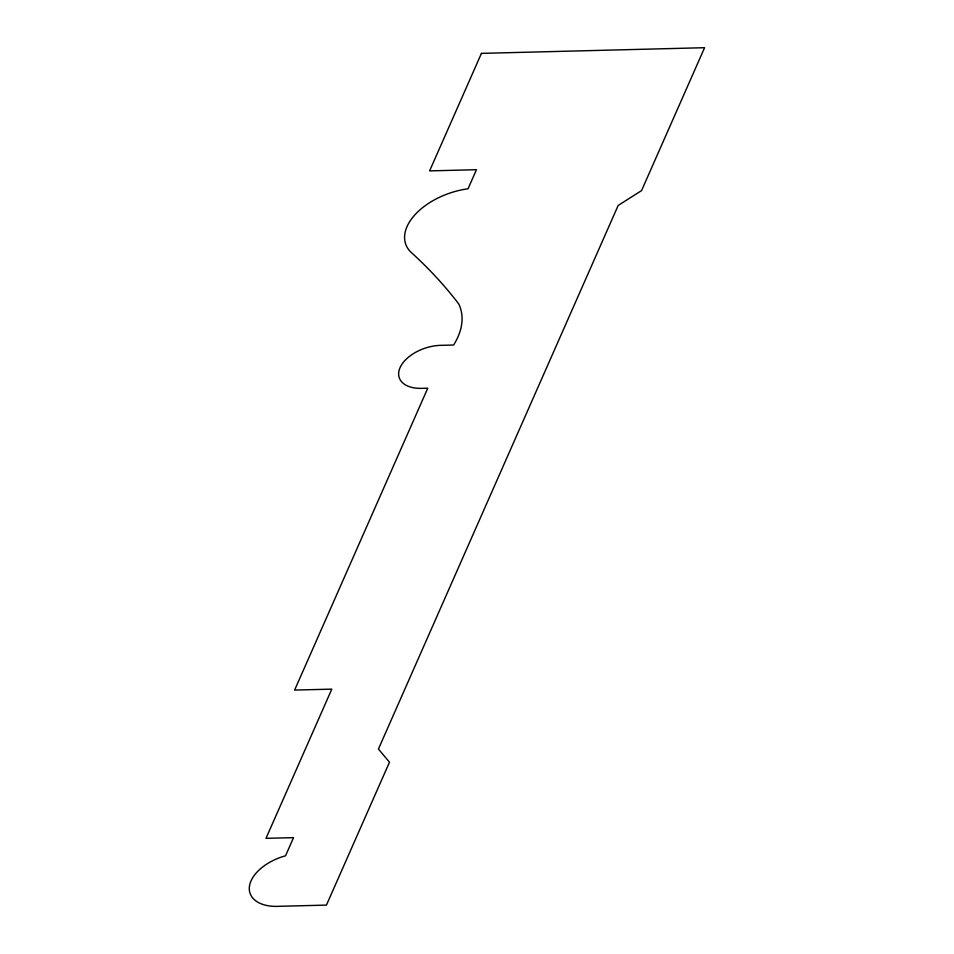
<?xml version="1.0" encoding="UTF-8"?>
<svg xmlns="http://www.w3.org/2000/svg" width="954" height="954" viewBox="0 0 954 954"><rect width="100%" height="100%" fill="white"/><g stroke="black" fill="none" stroke-linecap="round" stroke-linejoin="round"><path stroke-width="1.43" d="M481.436 53.376L429.61 170.885L476.463 169.693L468.044 188.797A58.051 33.879 -18.9 0 0 415.097 214.614A58.051 33.879 -18.9 0 0 410.363 251.665A955.646 557.661 -18.9 0 1 458.695 303.873A97.272 56.763 -18.9 0 1 453.603 345.026L439.83 345.372A33.617 19.617 -18.9 0 0 400.084 367.564A33.617 19.617 -18.9 0 0 420.642 388.373L427.762 388.195L294.619 690.076L331.801 689.134L265.987 838.339L293.534 837.648L285.52 855.798A41.368 24.136 -18.9 0 0 249.411 886.576A41.368 24.136 -18.9 0 0 279.331 906.3L326.459 905.096L389.482 762.198L378.428 749.057L618.168 205.456L641.565 190.597L704.589 47.7L481.436 53.376"/></g></svg>
